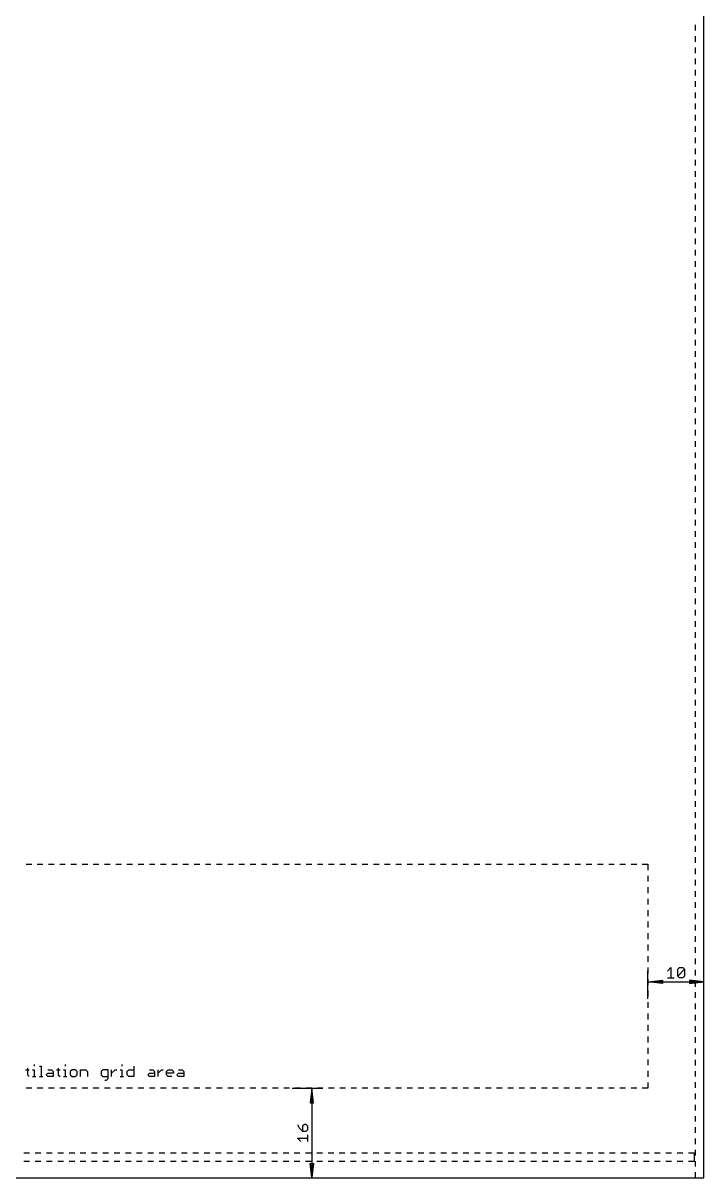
# Model space of a CAD drawing. Extents: x -279 to 630, y -429 to 128.
# Drawn here: x 168.5 to 290, y -280 to -73.8 of the extents above; entities that cross this region are included whole.
import ezdxf

# ---------------------------------------------------------------- set-up
doc = ezdxf.new("R2010")
doc.units = 0
for name, color, linetype in [('114', 253, 'CONTINUOUS'), ('20', 7, 'CONTINUOUS'), ('47', 140, 'CONTINUOUS')]:
    doc.layers.add(name, color=color, linetype=linetype)

msp = doc.modelspace()

# ---------------------------------------------------------------- linework, layer by layer
at = {"layer": '114'}
for p, q in [((170.4488, -259.7664), (170.4488, -260.0746)), ((175.9735, -259.7664), (175.9735, -260.0746)), ((186.1022, -259.7664), (186.1022, -260.0746)), ((168.9129, -260.691), (169.5293, -260.691)), ((169.2211, -260.3828), (169.2211, -261.6156)), ((169.2211, -261.6156), (169.5293, -261.9238)), ((170.1406, -260.691), (170.4488, -260.691)), ((170.4488, -260.691), (170.4488, -261.9238)), ((171.3683, -260.0746), (171.6765, -260.0746)), ((171.6765, -260.0746), (171.6765, -261.9238)), ((172.596, -261.6156), (172.9042, -261.3074)), ((172.9042, -261.9238), (172.596, -261.6156)), ((172.9042, -260.691), (173.5206, -260.691)), ((172.9042, -261.3074), (173.8288, -261.3074)), ((173.5206, -260.691), (173.8288, -260.9992)), ((173.8288, -260.9992), (173.8288, -261.9238)), ((174.4376, -260.691), (175.054, -260.691)), ((174.7458, -260.3828), (174.7458, -261.6156)), ((174.7458, -261.6156), (175.054, -261.9238)), ((175.6653, -260.691), (175.9735, -260.691)), ((175.9735, -260.691), (175.9735, -261.9238)), ((177.2012, -260.691), (176.893, -260.9992)), ((176.893, -260.9992), (176.893, -261.6156)), ((176.893, -261.6156), (177.2012, -261.9238)), ((177.8176, -260.691), (177.2012, -260.691)), ((178.1258, -260.9992), (177.8176, -260.691)), ((177.8176, -261.9238), (178.1258, -261.6156)), ((178.1258, -261.6156), (178.1258, -260.9992)), ((178.7346, -261.9238), (178.7346, -260.691)), ((178.7346, -260.691), (179.6592, -260.691)), ((179.6592, -260.691), (179.9674, -260.9992)), ((179.9674, -260.9992), (179.9674, -261.9238)), ((182.726, -260.691), (182.4178, -260.9992)), ((182.4178, -260.9992), (182.4178, -261.6156)), ((182.4178, -261.6156), (182.726, -261.9238)), ((183.6505, -260.691), (182.726, -260.691)), ((183.6505, -262.232), (183.6505, -260.691)), ((184.2593, -261.9238), (184.2593, -260.691)), ((184.2593, -261.3074), (184.8757, -260.691)), ((184.8757, -260.691), (185.1839, -260.691)), ((185.794, -260.691), (186.1022, -260.691)), ((186.1022, -260.691), (186.1022, -261.9238)), ((187.0217, -260.9992), (187.3299, -260.691)), ((187.0217, -261.6156), (187.0217, -260.9992)), ((187.3299, -261.9238), (187.0217, -261.6156)), ((187.3299, -260.691), (188.2545, -260.691)), ((188.2545, -260.0746), (188.2545, -261.9238)), ((190.7048, -261.6156), (191.013, -261.3074)), ((191.013, -261.9238), (190.7048, -261.6156)), ((191.013, -260.691), (191.6294, -260.691)), ((191.013, -261.3074), (191.9376, -261.3074)), ((191.6294, -260.691), (191.9376, -260.9992)), ((191.9376, -260.9992), (191.9376, -261.9238)), ((192.5464, -261.9238), (192.5464, -260.691)), ((192.5464, -261.3074), (193.1628, -260.691)), ((193.1628, -260.691), (193.471, -260.691)), ((194.081, -260.9992), (194.3892, -260.691)), ((194.081, -261.6156), (194.081, -260.9992)), ((195.3138, -261.3074), (194.081, -261.3074)), ((194.3892, -261.9238), (194.081, -261.6156)), ((194.3892, -260.691), (195.0056, -260.691)), ((195.0056, -260.691), (195.3138, -260.9992)), ((195.3138, -260.9992), (195.3138, -261.3074)), ((195.9226, -261.6156), (196.2308, -261.3074)), ((196.2308, -261.9238), (195.9226, -261.6156)), ((196.2308, -260.691), (196.8472, -260.691)), ((196.2308, -261.3074), (197.1554, -261.3074)), ((196.8472, -260.691), (197.1554, -260.9992)), ((197.1554, -260.9992), (197.1554, -261.9238)), ((170.1406, -261.9238), (170.757, -261.9238)), ((171.3683, -261.9238), (171.9847, -261.9238)), ((173.8288, -261.9238), (172.9042, -261.9238)), ((175.6653, -261.9238), (176.2817, -261.9238)), ((177.2012, -261.9238), (177.8176, -261.9238)), ((182.726, -261.9238), (183.6505, -261.9238)), ((183.0341, -262.5402), (183.3423, -262.5402)), ((183.3423, -262.5402), (183.6505, -262.232)), ((185.794, -261.9238), (186.4104, -261.9238)), ((188.2545, -261.9238), (187.3299, -261.9238)), ((191.9376, -261.9238), (191.013, -261.9238)), ((195.0056, -261.9238), (194.3892, -261.9238)), ((197.1554, -261.9238), (196.2308, -261.9238))]:
    msp.add_line(p, q, dxfattribs=at)
at = {"layer": '20'}
for p, q in [((290, -280), (290, -40)), ((288.5, -75.15), (288.5, -74.1417)), ((288.5, -77.1583), (288.5, -76.15)), ((288.5, -79.1667), (288.5, -78.1583)), ((288.5, -81.175), (288.5, -80.1667)), ((288.5, -83.1833), (288.5, -82.175)), ((288.5, -85.1917), (288.5, -84.1833)), ((288.5, -87.2), (288.5, -86.1917)), ((288.5, -89.2083), (288.5, -88.2)), ((288.5, -91.2167), (288.5, -90.2083)), ((288.5, -93.225), (288.5, -92.2167)), ((288.5, -95.2333), (288.5, -94.225)), ((288.5, -97.2417), (288.5, -96.2333)), ((288.5, -99.25), (288.5, -98.2417)), ((288.5, -101.2583), (288.5, -100.25)), ((288.5, -103.2667), (288.5, -102.2583)), ((288.5, -105.275), (288.5, -104.2667)), ((288.5, -107.2833), (288.5, -106.275)), ((288.5, -109.2917), (288.5, -108.2833)), ((288.5, -111.3), (288.5, -110.2917)), ((288.5, -113.3083), (288.5, -112.3)), ((288.5, -115.3167), (288.5, -114.3083)), ((288.5, -117.325), (288.5, -116.3167)), ((288.5, -119.3333), (288.5, -118.325)), ((288.5, -121.3417), (288.5, -120.3333)), ((288.5, -123.35), (288.5, -122.3417)), ((288.5, -125.3583), (288.5, -124.35)), ((288.5, -127.3667), (288.5, -126.3583)), ((288.5, -129.375), (288.5, -128.3667)), ((288.5, -131.3833), (288.5, -130.375)), ((288.5, -133.3917), (288.5, -132.3833)), ((288.5, -135.4), (288.5, -134.3917)), ((288.5, -137.4083), (288.5, -136.4)), ((288.5, -139.4167), (288.5, -138.4083)), ((288.5, -141.425), (288.5, -140.4167)), ((288.5, -143.4333), (288.5, -142.425)), ((288.5, -145.4417), (288.5, -144.4333)), ((288.5, -147.45), (288.5, -146.4417)), ((288.5, -149.4583), (288.5, -148.45)), ((288.5, -151.4667), (288.5, -150.4583)), ((288.5, -153.475), (288.5, -152.4667)), ((288.5, -155.4833), (288.5, -154.475)), ((288.5, -157.4917), (288.5, -156.4833)), ((288.5, -159.5), (288.5, -158.4917)), ((288.5, -161.5083), (288.5, -160.5)), ((288.5, -163.5167), (288.5, -162.5083)), ((288.5, -165.525), (288.5, -164.5167)), ((288.5, -167.5333), (288.5, -166.525)), ((288.5, -169.5417), (288.5, -168.5333)), ((288.5, -171.55), (288.5, -170.5417)), ((288.5, -173.5583), (288.5, -172.55)), ((288.5, -175.5667), (288.5, -174.5583)), ((288.5, -177.575), (288.5, -176.5667)), ((288.5, -179.5833), (288.5, -178.575)), ((288.5, -181.5917), (288.5, -180.5833)), ((288.5, -183.6), (288.5, -182.5917)), ((288.5, -185.6083), (288.5, -184.6)), ((288.5, -187.6167), (288.5, -186.6083)), ((288.5, -189.625), (288.5, -188.6167)), ((288.5, -191.6333), (288.5, -190.625)), ((288.5, -193.6417), (288.5, -192.6333)), ((288.5, -195.65), (288.5, -194.6417)), ((288.5, -197.6583), (288.5, -196.65)), ((288.5, -199.6667), (288.5, -198.6583)), ((288.5, -201.675), (288.5, -200.6667)), ((288.5, -203.6833), (288.5, -202.675)), ((288.5, -205.6917), (288.5, -204.6833)), ((288.5, -207.7), (288.5, -206.6917)), ((288.5, -209.7083), (288.5, -208.7)), ((288.5, -211.7167), (288.5, -210.7083)), ((288.5, -213.725), (288.5, -212.7167)), ((288.5, -215.7333), (288.5, -214.725)), ((288.5, -217.7417), (288.5, -216.7333)), ((288.5, -219.75), (288.5, -218.7417)), ((288.5, -221.7583), (288.5, -220.75)), ((169, -224), (170, -224)), ((171, -224), (172, -224)), ((173, -224), (174, -224)), ((175, -224), (176, -224)), ((177, -224), (178, -224)), ((179, -224), (180, -224)), ((181, -224), (182, -224)), ((183, -224), (184, -224)), ((185, -224), (186, -224)), ((187, -224), (188, -224)), ((189, -224), (190, -224)), ((191, -224), (192, -224)), ((193, -224), (194, -224)), ((195, -224), (196, -224)), ((197, -224), (198, -224)), ((199, -224), (200, -224)), ((201, -224), (202, -224)), ((203, -224), (204, -224)), ((205, -224), (206, -224)), ((207, -224), (208, -224)), ((209, -224), (210, -224)), ((211, -224), (212, -224)), ((213, -224), (214, -224)), ((215, -224), (216, -224)), ((217, -224), (218, -224)), ((219, -224), (220, -224)), ((221, -224), (222, -224)), ((223, -224), (224, -224)), ((225, -224), (226, -224)), ((227, -224), (228, -224)), ((229, -224), (230, -224)), ((231, -224), (232, -224)), ((233, -224), (234, -224)), ((235, -224), (236, -224)), ((237, -224), (238, -224)), ((239, -224), (240, -224)), ((241, -224), (242, -224)), ((243, -224), (244, -224)), ((245, -224), (246, -224)), ((247, -224), (248, -224)), ((249, -224), (250, -224)), ((251, -224), (252, -224)), ((253, -224), (254, -224)), ((255, -224), (256, -224)), ((257, -224), (258, -224)), ((259, -224), (260, -224)), ((261, -224), (262, -224)), ((263, -224), (264, -224)), ((265, -224), (266, -224)), ((267, -224), (268, -224)), ((269, -224), (270, -224)), ((271, -224), (272, -224)), ((273, -224), (274, -224)), ((275, -224), (276, -224)), ((277, -224), (278, -224)), ((279, -224), (280, -224)), ((280, -224), (280, -225.05)), ((288.5, -223.7667), (288.5, -222.7583)), ((280, -226.05), (280, -227.1)), ((288.5, -225.775), (288.5, -224.7667)), ((288.5, -227.7833), (288.5, -226.775)), ((280, -228.1), (280, -229.15)), ((288.5, -229.7917), (288.5, -228.7833)), ((280, -230.15), (280, -231.2)), ((288.5, -231.8), (288.5, -230.7917)), ((280, -232.2), (280, -233.25)), ((288.5, -233.8083), (288.5, -232.8)), ((280, -234.25), (280, -235.3)), ((288.5, -235.8167), (288.5, -234.8083)), ((280, -236.3), (280, -237.35)), ((288.5, -237.825), (288.5, -236.8167)), ((280, -238.35), (280, -239.4)), ((288.5, -239.8333), (288.5, -238.825)), ((280, -240.4), (280, -241.45)), ((288.5, -241.8417), (288.5, -240.8333)), ((280, -242.45), (280, -243.5)), ((288.5, -243.85), (288.5, -242.8417)), ((280, -244.5), (280, -245.55)), ((288.5, -245.8583), (288.5, -244.85)), ((280, -246.55), (280, -247.6)), ((288.5, -247.8667), (288.5, -246.8583)), ((280, -248.6), (280, -249.65)), ((288.5, -249.875), (288.5, -248.8667)), ((280, -250.65), (280, -251.7)), ((288.5, -251.8833), (288.5, -250.875)), ((280, -252.7), (280, -253.75)), ((288.5, -253.8917), (288.5, -252.8833)), ((280, -254.75), (280, -255.8)), ((288.5, -255.9), (288.5, -254.8917)), ((280, -256.8), (280, -257.85)), ((288.5, -257.9083), (288.5, -256.9)), ((280, -258.85), (280, -259.9)), ((288.5, -259.9167), (288.5, -258.9083)), ((280, -260.9), (280, -261.95)), ((288.5, -261.925), (288.5, -260.9167)), ((280, -262.95), (280, -264)), ((288.5, -263.9333), (288.5, -262.925)), ((170, -264), (169, -264)), ((172, -264), (171, -264)), ((174, -264), (173, -264)), ((176, -264), (175, -264)), ((178, -264), (177, -264)), ((180, -264), (179, -264)), ((182, -264), (181, -264)), ((184, -264), (183, -264)), ((186, -264), (185, -264)), ((188, -264), (187, -264)), ((190, -264), (189, -264)), ((192, -264), (191, -264)), ((194, -264), (193, -264)), ((196, -264), (195, -264)), ((198, -264), (197, -264)), ((200, -264), (199, -264)), ((202, -264), (201, -264)), ((204, -264), (203, -264)), ((206, -264), (205, -264)), ((208, -264), (207, -264)), ((210, -264), (209, -264)), ((212, -264), (211, -264)), ((214, -264), (213, -264)), ((216, -264), (215, -264)), ((218, -264), (217, -264)), ((220, -264), (219, -264)), ((222, -264), (221, -264)), ((224, -264), (223, -264)), ((226, -264), (225, -264)), ((228, -264), (227, -264)), ((230, -264), (229, -264)), ((232, -264), (231, -264)), ((234, -264), (233, -264)), ((236, -264), (235, -264)), ((238, -264), (237, -264)), ((240, -264), (239, -264)), ((242, -264), (241, -264)), ((244, -264), (243, -264)), ((246, -264), (245, -264)), ((248, -264), (247, -264)), ((250, -264), (249, -264)), ((252, -264), (251, -264)), ((254, -264), (253, -264)), ((256, -264), (255, -264)), ((258, -264), (257, -264)), ((260, -264), (259, -264)), ((262, -264), (261, -264)), ((264, -264), (263, -264)), ((266, -264), (265, -264)), ((268, -264), (267, -264)), ((270, -264), (269, -264)), ((272, -264), (271, -264)), ((274, -264), (273, -264)), ((276, -264), (275, -264)), ((278, -264), (277, -264)), ((280, -264), (279, -264)), ((288.5, -265.9417), (288.5, -264.9333)), ((288.5, -267.95), (288.5, -266.9417)), ((288.5, -269.9583), (288.5, -268.95)), ((288.5, -271.9667), (288.5, -270.9583)), ((288.5, -273.975), (288.5, -272.9667)), ((168.6206, -275.5), (169.6311, -275.5)), ((170.6311, -275.5), (171.6416, -275.5)), ((172.6416, -275.5), (173.6521, -275.5)), ((174.6521, -275.5), (175.6626, -275.5)), ((176.6626, -275.5), (177.6731, -275.5)), ((178.6731, -275.5), (179.6836, -275.5)), ((180.6836, -275.5), (181.6941, -275.5)), ((182.6941, -275.5), (183.7045, -275.5)), ((184.7045, -275.5), (185.715, -275.5)), ((186.715, -275.5), (187.7255, -275.5)), ((188.7255, -275.5), (189.736, -275.5)), ((190.736, -275.5), (191.7465, -275.5)), ((192.7465, -275.5), (193.757, -275.5)), ((194.757, -275.5), (195.7675, -275.5)), ((196.7675, -275.5), (197.778, -275.5)), ((198.778, -275.5), (199.7885, -275.5)), ((200.7885, -275.5), (201.799, -275.5)), ((202.799, -275.5), (203.8094, -275.5)), ((204.8094, -275.5), (205.8199, -275.5)), ((206.8199, -275.5), (207.8304, -275.5)), ((208.8304, -275.5), (209.8409, -275.5)), ((210.8409, -275.5), (211.8514, -275.5)), ((212.8514, -275.5), (213.8619, -275.5)), ((214.8619, -275.5), (215.8724, -275.5)), ((216.8724, -275.5), (217.8829, -275.5)), ((218.8829, -275.5), (219.8934, -275.5)), ((220.8934, -275.5), (221.9038, -275.5)), ((222.9038, -275.5), (223.9143, -275.5)), ((224.9143, -275.5), (225.9248, -275.5)), ((226.9248, -275.5), (227.9353, -275.5)), ((228.9353, -275.5), (229.9458, -275.5)), ((230.9458, -275.5), (231.9563, -275.5)), ((232.9563, -275.5), (233.9668, -275.5)), ((234.9668, -275.5), (235.9773, -275.5)), ((236.9773, -275.5), (237.9878, -275.5)), ((238.9878, -275.5), (239.9983, -275.5)), ((240.9983, -275.5), (242.0087, -275.5)), ((243.0087, -275.5), (244.0192, -275.5)), ((245.0192, -275.5), (246.0297, -275.5)), ((247.0297, -275.5), (248.0402, -275.5)), ((249.0402, -275.5), (250.0507, -275.5)), ((251.0507, -275.5), (252.0612, -275.5)), ((253.0612, -275.5), (254.0717, -275.5)), ((255.0717, -275.5), (256.0822, -275.5)), ((257.0822, -275.5), (258.0927, -275.5)), ((259.0927, -275.5), (260.1031, -275.5)), ((261.1031, -275.5), (262.1136, -275.5)), ((263.1136, -275.5), (264.1241, -275.5)), ((265.1241, -275.5), (266.1346, -275.5)), ((267.1346, -275.5), (268.1451, -275.5)), ((269.1451, -275.5), (270.1556, -275.5)), ((271.1556, -275.5), (272.1661, -275.5)), ((273.1661, -275.5), (274.1766, -275.5)), ((275.1766, -275.5), (276.1871, -275.5)), ((277.1871, -275.5), (278.1976, -275.5)), ((279.1976, -275.5), (280.208, -275.5)), ((281.208, -275.5), (282.2185, -275.5)), ((283.2185, -275.5), (284.229, -275.5)), ((285.229, -275.5), (286.2395, -275.5)), ((287.2395, -275.5), (288.25, -275.5)), ((288.25, -275.5), (288.25, -277)), ((288.5, -275.9833), (288.5, -274.975)), ((168.6206, -277), (169.6311, -277)), ((170.6311, -277), (171.6416, -277)), ((172.6416, -277), (173.6521, -277)), ((174.6521, -277), (175.6626, -277)), ((176.6626, -277), (177.6731, -277)), ((178.6731, -277), (179.6836, -277)), ((180.6836, -277), (181.6941, -277)), ((182.6941, -277), (183.7045, -277)), ((184.7045, -277), (185.715, -277)), ((186.715, -277), (187.7255, -277)), ((188.7255, -277), (189.736, -277)), ((190.736, -277), (191.7465, -277)), ((192.7465, -277), (193.757, -277)), ((194.757, -277), (195.7675, -277)), ((196.7675, -277), (197.778, -277)), ((198.778, -277), (199.7885, -277)), ((200.7885, -277), (201.799, -277)), ((202.799, -277), (203.8094, -277)), ((204.8094, -277), (205.8199, -277)), ((206.8199, -277), (207.8304, -277)), ((208.8304, -277), (209.8409, -277)), ((210.8409, -277), (211.8514, -277)), ((212.8514, -277), (213.8619, -277)), ((214.8619, -277), (215.8724, -277)), ((216.8724, -277), (217.8829, -277)), ((218.8829, -277), (219.8934, -277)), ((220.8934, -277), (221.9038, -277)), ((222.9038, -277), (223.9143, -277)), ((224.9143, -277), (225.9248, -277)), ((226.9248, -277), (227.9353, -277)), ((228.9353, -277), (229.9458, -277)), ((230.9458, -277), (231.9563, -277)), ((232.9563, -277), (233.9668, -277)), ((234.9668, -277), (235.9773, -277)), ((236.9773, -277), (237.9878, -277)), ((238.9878, -277), (239.9983, -277)), ((240.9983, -277), (242.0087, -277)), ((243.0087, -277), (244.0192, -277)), ((245.0192, -277), (246.0297, -277)), ((247.0297, -277), (248.0402, -277)), ((249.0402, -277), (250.0507, -277)), ((251.0507, -277), (252.0612, -277)), ((253.0612, -277), (254.0717, -277)), ((255.0717, -277), (256.0822, -277)), ((257.0822, -277), (258.0927, -277)), ((259.0927, -277), (260.1031, -277)), ((261.1031, -277), (262.1136, -277)), ((263.1136, -277), (264.1241, -277)), ((265.1241, -277), (266.1346, -277)), ((267.1346, -277), (268.1451, -277)), ((269.1451, -277), (270.1556, -277)), ((271.1556, -277), (272.1661, -277)), ((273.1661, -277), (274.1766, -277)), ((275.1766, -277), (276.1871, -277)), ((277.1871, -277), (278.1976, -277)), ((279.1976, -277), (280.208, -277)), ((281.208, -277), (282.2185, -277)), ((283.2185, -277), (284.229, -277)), ((285.229, -277), (286.2395, -277)), ((287.2395, -277), (288.25, -277)), ((288.5, -277.9917), (288.5, -276.9833)), ((1.5, -280), (288.5, -280)), ((288.5, -280), (288.5, -278.9917)), ((288.5, -280), (290, -280))]:
    msp.add_line(p, q, dxfattribs=at)
at = {"layer": '47'}
for p, q in [((280, -248), (280, -243.05)), ((283.4829, -243.061), (284.0993, -242.4446)), ((284.0993, -242.4446), (284.0993, -244.2938)), ((285.3245, -242.7528), (285.6327, -242.4446)), ((285.3245, -243.9856), (285.3245, -242.7528)), ((285.3245, -243.9856), (286.5573, -242.7528)), ((285.6327, -242.4446), (286.2491, -242.4446)), ((286.2491, -242.4446), (286.5573, -242.7528)), ((286.5573, -242.7528), (286.5573, -243.9856)), ((290, -249.5), (290, -243.05)), ((280.065, -245), (282.6, -244.6808)), ((280.065, -245), (282.6, -244.74)), ((280.065, -245), (282.6, -244.87)), ((280.065, -245), (289.935, -245)), ((282.6, -245.3192), (280.065, -245)), ((282.6, -245.13), (280.065, -245)), ((282.6, -245.26), (280.065, -245)), ((282.6, -244.6808), (282.6, -245.3192)), ((283.4829, -244.2938), (284.7157, -244.2938)), ((285.6327, -244.2938), (285.3245, -243.9856)), ((286.2491, -244.2938), (285.6327, -244.2938)), ((286.5573, -243.9856), (286.2491, -244.2938)), ((289.935, -245), (287.4, -244.6808)), ((287.4, -244.6808), (287.4, -245.3192)), ((289.935, -245), (287.4, -244.74)), ((289.935, -245), (287.4, -244.87)), ((287.4, -245.3192), (289.935, -245)), ((287.4, -245.13), (289.935, -245)), ((287.4, -245.26), (289.935, -245)), ((216.5, -264), (221.95, -264)), ((220, -264.065), (219.6808, -266.6)), ((220, -264.065), (219.74, -266.6)), ((220, -264.065), (219.87, -266.6)), ((220, -264.065), (220, -279.935)), ((220.3192, -266.6), (220, -264.065)), ((220.13, -266.6), (220, -264.065)), ((220.26, -266.6), (220, -264.065)), ((219.6808, -266.6), (220.3192, -266.6)), ((217.4446, -270.4427), (217.7528, -271.0591)), ((217.7528, -271.0591), (218.3692, -271.6755)), ((218.6774, -270.4427), (218.3692, -270.7509)), ((218.3692, -270.7509), (218.3692, -271.6755)), ((218.3692, -271.6755), (218.9856, -271.6755)), ((218.9856, -270.4427), (218.6774, -270.4427)), ((219.2938, -270.7509), (218.9856, -270.4427)), ((218.9856, -271.6755), (219.2938, -271.3673)), ((219.2938, -271.3673), (219.2938, -270.7509)), ((218.061, -273.5171), (217.4446, -272.9007)), ((217.4446, -272.9007), (219.2938, -272.9007)), ((219.2938, -273.5171), (219.2938, -272.2843)), ((220, -279.935), (219.6808, -277.4)), ((219.6808, -277.4), (220.3192, -277.4)), ((220, -279.935), (219.74, -277.4)), ((220, -279.935), (219.87, -277.4)), ((220.3192, -277.4), (220, -279.935)), ((220.13, -277.4), (220, -279.935)), ((220.26, -277.4), (220, -279.935)), ((217.5, -280), (221.95, -280))]:
    msp.add_line(p, q, dxfattribs=at)

doc.saveas('drawing.dxf')
